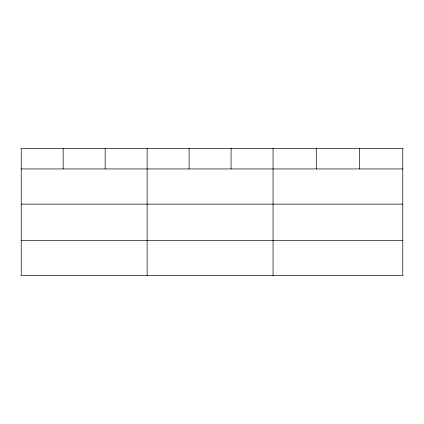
<?xml version="1.0" encoding="UTF-8"?>
<svg xmlns="http://www.w3.org/2000/svg" width="424" height="424" viewBox="0 0 424 424"><rect width="100%" height="100%" fill="white"/><g stroke="black" fill="none" stroke-linecap="round" stroke-linejoin="round"><path stroke-width="0.64" d="M21.2 168.943L402.8 168.943M21.2 204.14L402.8 204.14M21.2 240.408L402.8 240.408M359.552 148.395L359.552 168.943M316.304 148.395L316.304 168.943M273.056 148.395L273.056 275.605M231.08 148.395L231.08 168.943M189.104 148.395L189.104 168.943M147.128 148.395L147.128 275.605M105.152 148.395L105.152 168.943M63.176 148.395L63.176 168.943M402.8 148.395L21.2 148.395L21.2 275.605L402.8 275.605L402.8 148.395"/></g></svg>
